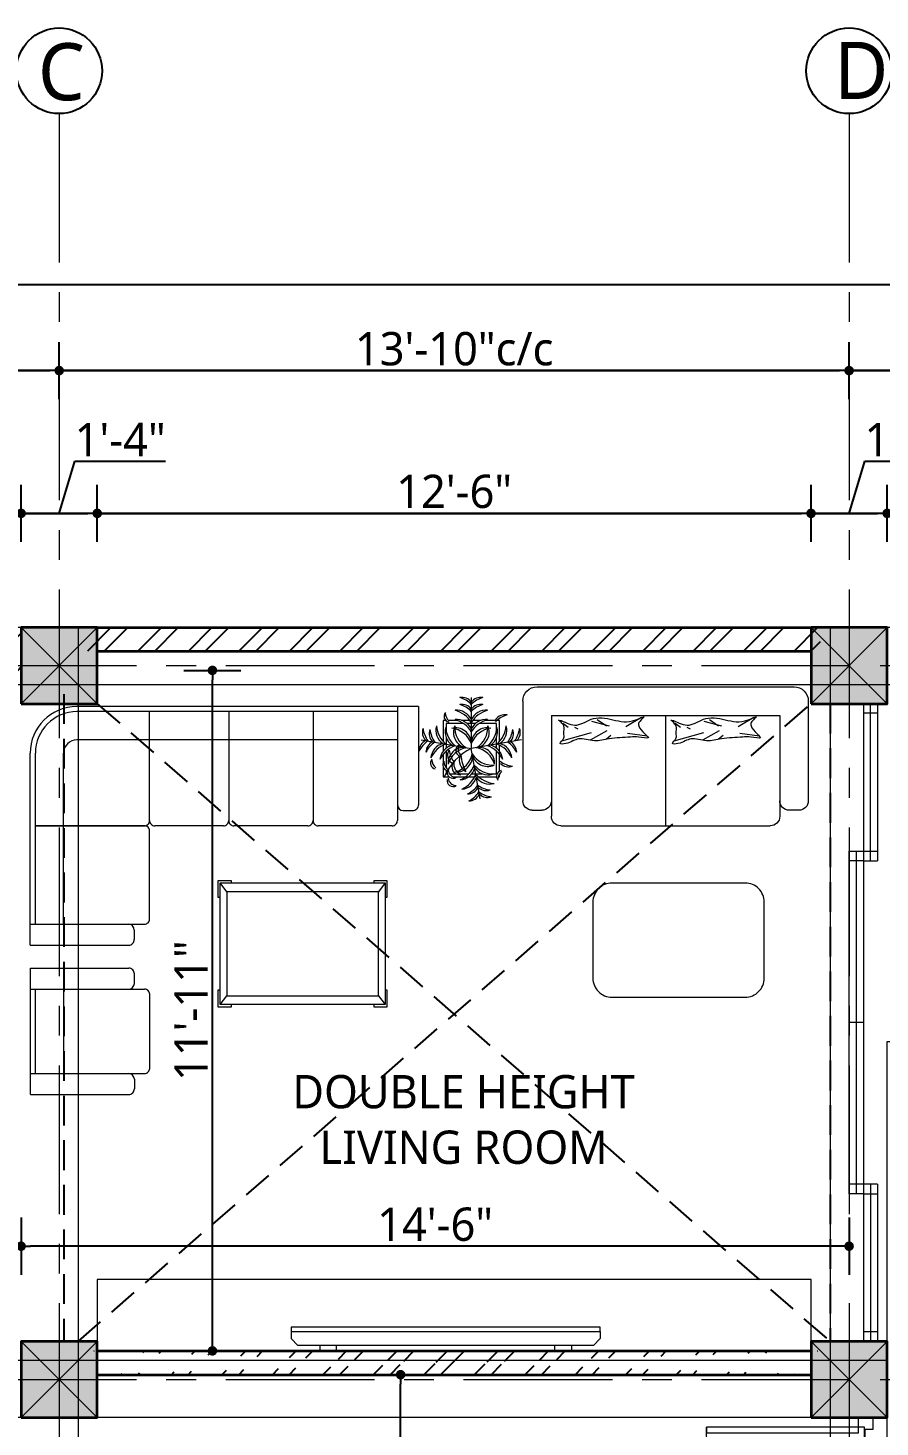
# Model space of a CAD drawing. Header units: inches. Extents: x 17146 to 31738, y -8920 to -2452.
# Drawn here: x 21420.3 to 21599.4, y -5189.5 to -4895.5 of the extents above; entities that cross this region are included whole.
import ezdxf

# ---------------------------------------------------------------- set-up
doc = ezdxf.new("R2010")
doc.units = ezdxf.units.IN
doc.header["$LTSCALE"] = 25
doc.header["$MEASUREMENT"] = 0
doc.header["$PDMODE"] = 3
doc.linetypes.add('CENTER', pattern=[2, 1.25, -0.25, 0.25, -0.25])
doc.linetypes.add('DASHED2', pattern=[0.375, 0.25, -0.125])
doc.layers.get('Defpoints').update_dxf_attribs({"color": 251})
for name, color, linetype in [('A-HATCH', 7, 'Continuous'), ('Text-external', 7, 'Continuous'), ('Text-internal', 7, 'Continuous')]:
    doc.layers.add(name, color=color, linetype=linetype)
for name, color, linetype, lineweight in [('A_Grid Name', 216, 'Continuous', 5), ('Center line', 252, 'CENTER', 20), ('Column', 130, 'Continuous', 35), ('Dim-external', 151, 'Continuous', 9), ('Dim-internal', 150, 'Continuous', 9), ('Door-window', 40, 'Continuous', 15), ('Furniture', 125, 'Continuous', 20), ('Hatch', 253, 'Continuous', 13), ('plants', 105, 'Continuous', 18), ('Stairs', 134, 'Continuous', 25), ('Wall-Section', 6, 'Continuous', 35)]:
    doc.layers.add(name, color=color, linetype=linetype, lineweight=lineweight)
doc.styles.add('caption 1in-8ft', font='trebuc.ttf', dxfattribs={"height": 12})
doc.styles.add('int text 1in-8ft', font='trebuc.ttf', dxfattribs={"height": 7})
doc.dimstyles.new('dim 1in-8ft', dxfattribs={"dimtxt": 7, "dimasz": 2, "dimexe": 6, "dimexo": 6, "dimgap": 1, "dimtad": 1, "dimdec": 0, "dimzin": 0, "dimdsep": 46, "dimlunit": 4, "dimtxsty": 'int text 1in-8ft', "dimblk": 'DOT', "dimcen": 4, "dimdle": 6, "dimclrt": 7, "dimadec": 0, "dimazin": 0, "dimtfac": 1, "dimtdec": 0, "dimtofl": 0, "dimtmove": 0, "dimatfit": 3, "dimfxl": 6, "dimfxlon": 1, "dimtolj": 1, "dimtzin": 0, "dimarcsym": 0})
doc.dimstyles.new('dim 1in-8ft c-c', dxfattribs={"dimtxt": 7, "dimasz": 2, "dimexe": 6, "dimexo": 6, "dimgap": 1, "dimtad": 1, "dimdec": 0, "dimzin": 0, "dimdsep": 46, "dimlunit": 4, "dimtxsty": 'int text 1in-8ft', "dimblk": 'DOT', "dimcen": 4, "dimdle": 6, "dimclrt": 7, "dimadec": 0, "dimazin": 0, "dimtfac": 1, "dimtdec": 0, "dimtofl": 0, "dimtmove": 0, "dimatfit": 3, "dimfxl": 6, "dimfxlon": 1, "dimtolj": 1, "dimtzin": 0, "dimarcsym": 0})
pattern_1 = [(45, (21802.997, -5239.595), (-5.3033, 5.3033), []), (45, (21806.5325, -5239.595), (-5.3033, 5.3033), [])]

# ---------------------------------------------------------------- blocks, each defined once
blk = doc.blocks.new('col')
at = {"layer": 'Hatch'}
h = blk.add_hatch(color=256, dxfattribs=at)
h.dxf.hatch_style = 1
h.paths.add_polyline_path([(-8, -8), (8, -8), (8, 8), (-8, 8)])
at = {"layer": 'Column'}
blk.add_lwpolyline([(-8, -8), (8, -8), (8, 8), (-8, 8)], close=True, dxfattribs=at)
at = {"layer": 'Dim-external'}
for p, q in [((-8, 8), (8, -8)), ((8, 8), (-8, -8))]:
    blk.add_line(p, q, dxfattribs=at)
blk = doc.blocks.new('gridd')
at = {"layer": 'Dim-external'}
for p in [(341, 0), (507, 0), (341, -150), (507, -150)]:
    blk.add_blockref('col', p, dxfattribs=at)
blk = doc.blocks.new('*U34')
at = {"lineweight": 20}
for points in [[(2, 1.5), (2, 33.5), (3.25, 33.47), (3.25, 1.5)], [(0, 1.5), (0, -1.5), (2.5, -1.5), (2.5, 0.25), (2, 0.25), (2, 1.5)], [(36, 1.5), (36, -1.5), (33.5, -1.5), (33.5, 0.25), (34, 0.25), (34, 1.5)]]:
    blk.add_lwpolyline(points, close=True, dxfattribs=at)
at = {"lineweight": 13}
blk.add_arc((2, 1.5), 32, 360, 90, dxfattribs=at)
at = {"layer": 'Defpoints'}
blk.add_line((2.5, 0.25), (33.5, 0.25), dxfattribs=at)
blk = doc.blocks.new('ММГ09')
for p, q in [((169.3, 0), (919.3, 0)), ((169.3, 0), (169.3, -700)), ((319.3, 0), (319.3, -812.5)), ((1069.3, 1), (919.3, 1)), ((919.3, 0), (919.3, -812.5)), ((1069.3, 0), (1069.3, -700)), ((1231.6, 1), (1231.6, -699)), ((1231.6, 1), (2598, 1)), ((1381.6, 1), (1381.6, -811.5)), ((319.3, -36.4), (919.3, -36.4)), ((1381.6, -35.5), (2598, -35.5)), ((2081.6, -35.5), (2081.6, -811.5)), ((2081.6, -35.5), (2081.6, -811.5)), ((2081.6, -811.5), (2081.6, -35.5)), ((319.3, -237.1), (919.3, -237.1)), ((1381.6, -236.1), (2598, -236.1)), ((2693.5, -2611.5), (2693.5, -331.7)), ((2894.2, -2611.5), (2894.2, -331.7)), ((2930.6, -2761.5), (2930.6, -331.7)), ((277.9, -740), (210.7, -740)), ((960.7, -740), (1027.9, -740)), ((1340.2, -739), (1273, -739)), ((355.8, -849), (882.8, -849)), ((1418.1, -848), (2045.1, -848)), ((2081.6, -1375), (2081.6, -884.5)), ((2118.1, -848), (2894.2, -848)), ((792.2, -1428.6), (792.2, -1337.3)), ((792.2, -1337.3), (913.4, -1337.3)), ((809.5, -1350.4), (872.6, -1397.9)), ((809.5, -1350.4), (1674.9, -1350.4)), ((809.5, -2524.3), (809.5, -1350.4)), ((913.4, -1337.3), (913.4, -1350.4)), ((1571.1, -1337.3), (1692.2, -1337.3)), ((1571.1, -1350.4), (1571.1, -1337.3)), ((1611.8, -1397.9), (1674.9, -1350.4)), ((1674.9, -1350.4), (1674.9, -2524.3)), ((1692.2, -1337.3), (1692.2, -1428.6)), ((809.5, -1428.6), (792.2, -1428.6)), ((872.6, -1397.9), (872.6, -2476.7)), ((1611.8, -1397.9), (872.6, -1397.9)), ((1611.8, -2476.7), (1611.8, -1397.9)), ((1692.2, -1428.6), (1674.9, -1428.6)), ((2081.6, -1975), (2081.6, -1448)), ((2894.2, -1411.5), (2118.1, -1411.5)), ((2081.6, -2575), (2081.6, -2048)), ((2894.2, -2011.5), (2118.1, -2011.5)), ((792.2, -2446), (809.5, -2446)), ((792.2, -2537.3), (792.2, -2446)), ((872.6, -2476.7), (809.5, -2524.3)), ((872.6, -2476.7), (1611.8, -2476.7)), ((1674.9, -2524.3), (1611.8, -2476.7)), ((1674.9, -2446), (1692.2, -2446)), ((1692.2, -2446), (1692.2, -2537.3)), ((913.4, -2537.3), (792.2, -2537.3)), ((1674.9, -2524.3), (809.5, -2524.3)), ((913.4, -2524.3), (913.4, -2537.3)), ((1571.1, -2537.3), (1571.1, -2524.3)), ((1692.2, -2537.3), (1571.1, -2537.3)), ((2930.6, -2611.5), (2118.1, -2611.5)), ((2190.6, -2652.9), (2190.6, -2720.1)), ((2930.6, -2761.5), (2230.6, -2761.5))]:
    blk.add_line(p, q)
for centre, radius, start, end in [((2598, -331.7), 332.7, 0, 90), ((2598, -331.7), 296.2, 0, 90), ((2598, -331.7), 95.6, 0, 90), ((209.3, -700), 40, 180, 271.99424), ((277.9, -698.6), 41.4, 270, 0), ((960.7, -698.6), 41.4, 180, 270), ((1029.3, -700), 40, 268.00576, 0), ((1271.6, -699), 40, 180, 271.99424), ((1340.2, -697.6), 41.4, 270, 0), ((355.8, -812.5), 36.5, 180, 270.00811), ((882.8, -812.5), 36.5, 269.99189, 0), ((1418.1, -811.5), 36.5, 180, 270.00811), ((2045.1, -811.5), 36.5, 269.99189, 0), ((2045.1, -811.5), 36.5, 269.99189, 0), ((2118.1, -811.5), 36.5, 180, 270.00811), ((2118.1, -811.5), 36.5, 179.99189, 270), ((2118.1, -811.5), 36.5, 180, 270.00811), ((2118.1, -884.5), 36.5, 90, 180.00811), ((2118.1, -1375), 36.5, 179.99189, 270), ((2118.1, -1448), 36.5, 90, 180.00811), ((2118.1, -1975), 36.5, 179.99189, 270), ((2118.1, -2048), 36.5, 90, 180.00811), ((2118.1, -2575), 36.5, 179.99189, 270), ((2232, -2652.9), 41.4, 90, 180), ((2230.6, -2721.5), 40, 178.00576, 270)]:
    blk.add_arc(centre, radius, start, end)
blk = doc.blocks.new('2 SEATER SOFA')
at = {"layer": 'Furniture'}
for p, q in [((24690.73, -31441.07), (24636.73, -31441.07)), ((24633.73, -31444.07), (24633.73, -31464.99)), ((24693.73, -31444.07), (24693.73, -31464.99)), ((24687.73, -31447.07), (24639.73, -31447.07)), ((24639.73, -31447.07), (24639.73, -31468.27)), ((24645.18, -31447.53), (24648.49, -31449.48)), ((24655.68, -31448.31), (24651.98, -31449.29)), ((24654.51, -31447.92), (24652.57, -31449.29)), ((24661.7, -31448.7), (24660.57, -31449.55)), ((24662.09, -31448.51), (24662.64, -31448.09)), ((24662.64, -31448.09), (24662.09, -31448.12)), ((24663.73, -31447.07), (24663.73, -31470.27)), ((24668.78, -31447.53), (24672.09, -31449.48)), ((24679.28, -31448.31), (24675.58, -31449.29)), ((24678.11, -31447.92), (24676.17, -31449.29)), ((24685.3, -31448.7), (24684.17, -31449.55)), ((24685.69, -31448.51), (24686.24, -31448.09)), ((24686.24, -31448.09), (24685.69, -31448.12)), ((24687.73, -31447.07), (24687.73, -31468.27)), ((24643.54, -31451.7), (24643.54, -31451.72)), ((24644.01, -31451.43), (24648.1, -31450.84)), ((24645.57, -31449.67), (24645.59, -31449.67)), ((24652.57, -31452.01), (24651.6, -31451.23)), ((24655.87, -31452.2), (24652.37, -31450.26)), ((24661.9, -31452.4), (24655.68, -31450.65)), ((24659.26, -31449.55), (24658.59, -31449.87)), ((24667.14, -31451.7), (24667.14, -31451.72)), ((24667.61, -31451.43), (24671.7, -31450.84)), ((24669.17, -31449.67), (24669.19, -31449.67)), ((24676.17, -31452.01), (24675.2, -31451.23)), ((24679.47, -31452.2), (24675.97, -31450.26)), ((24685.5, -31452.4), (24679.28, -31450.65)), ((24682.86, -31449.55), (24682.19, -31449.87)), ((24635.73, -31466.99), (24637.73, -31466.99)), ((24691.73, -31466.99), (24689.73, -31466.99)), ((24685.73, -31470.27), (24641.73, -31470.27))]:
    blk.add_line(p, q, dxfattribs=at)
for centre, radius, start, end in [((24636.73, -31444.07), 3, 90, 180), ((24690.73, -31444.07), 3, 0, 90), ((24635.73, -31464.99), 2, 180, 270), ((24637.73, -31464.99), 2, 270, 0), ((24689.73, -31464.99), 2, 180, 270), ((24691.73, -31464.99), 2, 270, 0), ((24641.73, -31468.27), 2, 180, 270), ((24685.73, -31468.27), 2, 270, 0)]:
    blk.add_arc(centre, radius, start, end, dxfattribs=at)
for points in [[(24662.09, -31448.12), (24660.98, -31448.66), (24658.64, -31449.8), (24655.12, -31446.93), (24650.26, -31448.32), (24647.46, -31448.66), (24644.01, -31447.01), (24645.74, -31448.21), (24646.03, -31449.96), (24642.37, -31452.35), (24645.88, -31451.49), (24648.29, -31451.7), (24651.6, -31451.79), (24655.09, -31452.76), (24658.49, -31451.46), (24660.14, -31452.96), (24662.94, -31453.21), (24661.23, -31451.94), (24661.66, -31450.67), (24661.23, -31449.39), (24661.85, -31448.75), (24662.09, -31448.51)], [(24685.69, -31448.12), (24684.58, -31448.66), (24682.24, -31449.8), (24678.72, -31446.93), (24673.86, -31448.32), (24671.06, -31448.66), (24667.61, -31447.01), (24669.34, -31448.21), (24669.63, -31449.96), (24665.97, -31452.35), (24669.48, -31451.49), (24671.89, -31451.7), (24675.2, -31451.79), (24678.69, -31452.76), (24682.09, -31451.46), (24683.74, -31452.96), (24686.54, -31453.21), (24684.83, -31451.94), (24685.26, -31450.67), (24684.83, -31449.39), (24685.45, -31448.75), (24685.69, -31448.51)]]:
    blk.add_open_spline(points, degree=3, knots=[0, 0, 0, 0, 3.445186, 7.200342, 11.882289, 16.951805, 17.998875, 19.374305, 20.366669, 23.557429, 25.5112, 27.260851, 31.749097, 34.883849, 38.211593, 41.102012, 42.268448, 43.671431, 44.644567, 46.20157, 47.1743, 47.1743, 47.1743, 47.1743], dxfattribs=at)
blk = doc.blocks.new('*U21')
for p, q in [((57.5, 718.8), (25.5, 686.8)), ((89.4, 718.8), (57.5, 718.8)), ((25.5, 686.8), (25.5, -686.8)), ((0, 508.1), (0, 584.7)), ((25.5, 584.7), (0, 584.7)), ((0, 508.1), (25.5, 508.1)), ((0, -508.1), (25.5, -508.1)), ((0, -584.7), (0, -508.1)), ((25.5, -584.7), (0, -584.7)), ((57.5, -718.8), (25.5, -686.8)), ((89.4, -718.8), (57.5, -718.8))]:
    blk.add_line(p, q)
blk.add_lwpolyline([(110.7, -718.8), (89.4, -718.8), (89.4, 718.8), (110.7, 718.8)], close=True)
blk = doc.blocks.new('sd')
at = {"layer": 'Door-window'}
for p, q in [((0, 135), (0, 102)), ((3, 135), (0, 135)), ((3, 133), (0, 133)), ((1.5, 102), (1.5, 135)), ((3, 135), (3, 102)), ((-1.5, 104), (-1.5, 32)), ((0, 104), (3, 104)), ((0, 102), (-3, 102)), ((0, 102), (3, 102)), ((0, 68), (-3, 68)), ((0, 34), (-3, 34)), ((0, 34), (0, 1)), ((3, 34), (0, 34)), ((1.5, 34), (1.5, 1)), ((3, 34), (3, 1)), ((0, 32), (3, 32)), ((3, 3), (0, 3)), ((3, 1), (0, 1))]:
    blk.add_line(p, q, dxfattribs=at)
blk.add_lwpolyline([(-3, 104), (0, 104), (0, 32), (-3, 32)], close=True, dxfattribs=at)
blk = doc.blocks.new('F2')
at = {"color": 0}
for p in [(0, 1.163), (-1.145, 0.202), (1.145, 0.202), (0.202, -1.145)]:
    blk.add_line(p, (0, 0), dxfattribs=at)
for points in [[(-0.586, 0.643), (-0.643, 0.643), (-0.643, 0.162)], [(-0.319, 0.643), (-0.521, 0.643)], [(-0.034, 0.643), (-0.222, 0.643)], [(0.222, 0.643), (0.034, 0.643)], [(0.643, 0.162), (0.643, 0.643), (0.319, 0.643)], [(-0.18, 0.571), (-0.571, 0.571), (-0.571, 0.395)], [(0.094, 0.571), (-0.094, 0.571)], [(0.571, 0.395), (0.571, 0.571), (0.18, 0.571)], [(-0.643, 0.076), (-0.643, -0.061)], [(-0.571, 0.243), (-0.571, 0.012)], [(0.571, 0.012), (0.571, 0.243)], [(0.643, -0.514), (0.643, 0.076)], [(-0.643, -0.134), (-0.643, -0.327)], [(-0.571, -0.056), (-0.571, -0.439)], [(0.395, -0.571), (0.571, -0.571), (0.571, -0.056)], [(-0.643, -0.42), (-0.643, -0.643), (-0.505, -0.643)], [(-0.571, -0.496), (-0.571, -0.571), (-0.548, -0.571)], [(-0.497, -0.571), (-0.355, -0.571)], [(-0.275, -0.571), (-0.056, -0.571)], [(0.012, -0.571), (0.243, -0.571)], [(0.613, -0.643), (0.643, -0.643), (0.643, -0.581)], [(-0.405, -0.643), (0.076, -0.643)], [(0.162, -0.643), (0.574, -0.643)]]:
    blk.add_lwpolyline(points)
for centre, radius, start, end in [((-0.216, 0.897), 0.268, 36.29, 99.6243), ((-0.434, 0.583), 0.604, 44.0763, 73.3794), ((-0.216, 0.738), 0.268, 36.29, 99.6243), ((-0.434, 0.424), 0.604, 44.0763, 73.3794), ((0.216, 0.897), 0.268, 80.3757, 143.71), ((0.434, 0.583), 0.604, 106.6206, 135.9237), ((0.216, 0.738), 0.268, 80.3757, 143.71), ((0.434, 0.424), 0.604, 106.6206, 135.9237), ((-0.488, 0.734), 0.134, 139.742, 258.7475), ((-0.307, 0.84), 0.291, 184.618, 228.2106), ((-0.336, 0.501), 0.372, 25.2489, 95.3937), ((-0.532, 0.269), 0.623, 31.3712, 75.0366), ((-0.336, 0.289), 0.372, 25.2489, 95.3937), ((-0.532, 0.057), 0.623, 31.3712, 75.0366), ((0.336, 0.501), 0.372, 84.6063, 154.7511), ((0.532, 0.269), 0.623, 104.9634, 148.6288), ((0.336, 0.289), 0.372, 84.6063, 154.7511), ((0.532, 0.057), 0.623, 104.9634, 148.6288), ((0.77, 0.503), 0.268, 80.3757, 143.71), ((0.988, 0.189), 0.604, 106.6206, 135.9237), ((-0.846, 0.369), 0.268, 160.3757, 223.71), ((-0.499, 0.529), 0.604, 186.6206, 215.9237), ((-0.69, 0.341), 0.268, 160.3757, 223.71), ((-0.342, 0.501), 0.604, 186.6206, 215.9237), ((-0.435, 0.418), 0.372, 164.6063, 234.7511), ((-0.172, 0.571), 0.623, 184.9634, 228.6288), ((-0.226, 0.381), 0.372, 164.6063, 234.7511), ((0.036, 0.534), 0.623, 184.9634, 228.6288), ((-0.359, 0.109), 0.362, 3.4259, 103.6346), ((-0.509, -0.083), 0.548, 21.6665, 83.1878), ((-0.045, 0.372), 0.362, 156.3654, 256.5741), ((0.171, 0.487), 0.548, 176.8122, 238.3335), ((0.359, 0.109), 0.362, 76.3654, 176.5741), ((0.509, -0.083), 0.548, 96.8122, 158.3335), ((-0.171, 0.487), 0.548, 301.6665, 3.1878), ((0.045, 0.372), 0.362, 283.4259, 23.6346), ((-0.036, 0.534), 0.623, 311.3712, 355.0366), ((0.226, 0.381), 0.372, 305.2489, 15.3937), ((0.172, 0.571), 0.623, 311.3712, 355.0366), ((0.435, 0.418), 0.372, 305.2489, 15.3937), ((0.342, 0.501), 0.604, 324.0763, 353.3794), ((0.69, 0.341), 0.268, 316.29, 19.6243), ((0.499, 0.529), 0.604, 324.0763, 353.3794), ((0.846, 0.369), 0.268, 316.29, 19.6243), ((-0.921, -0.057), 0.268, 116.29, 179.6243), ((-0.649, -0.326), 0.604, 124.0763, 153.3794), ((-0.765, -0.085), 0.268, 116.29, 179.6243), ((-0.493, -0.354), 0.604, 124.0763, 153.3794), ((-0.551, -0.244), 0.372, 105.2489, 175.3937), ((-0.357, -0.477), 0.623, 111.3712, 155.0366), ((-0.343, -0.281), 0.372, 105.2489, 175.3937), ((-0.149, -0.514), 0.623, 111.3712, 155.0366), ((0.54, -1.134), 1.256, 115.4772, 156.6585), ((-0.169, -0.335), 0.362, 83.4259, 183.6346), ((-0.006, -0.516), 0.548, 101.6665, 163.1878), ((-0.224, -0.044), 0.131, 114.2257, 255.1279), ((-0.12, -0.014), 0.181, 150.4398, 228.6694), ((0.006, -0.516), 0.548, 16.8122, 78.3335), ((0.169, -0.335), 0.362, 356.3654, 96.5741), ((0.149, -0.514), 0.623, 24.9634, 68.6288), ((0.343, -0.281), 0.372, 4.6063, 74.7511), ((0.357, -0.477), 0.623, 24.9634, 68.6288), ((0.551, -0.244), 0.372, 4.6063, 74.7511), ((0.493, -0.354), 0.604, 26.6206, 55.9237), ((0.765, -0.085), 0.268, 0.3757, 63.71), ((-0.794, -0.33), 0.134, 139.742, 258.7475), ((-0.613, -0.224), 0.291, 184.618, 228.2106), ((-0.517, -0.373), 0.134, 139.742, 258.7475), ((-0.336, -0.268), 0.291, 184.618, 228.2106), ((-0.34, -0.153), 0.202, 144.9865, 244.4034), ((0.071, 0.04), 0.581, 187.5759, 215.8942), ((-0.265, -0.417), 0.178, 138.8744, 278.9763), ((-0.11, -0.332), 0.291, 173.7536, 244.097), ((-0.516, -0.006), 0.548, 286.8122, 348.3335), ((-0.335, -0.169), 0.362, 266.3654, 6.5741), ((0.026, -0.262), 0.301, 161.4477, 239.3672), ((0.738, -0.057), 0.982, 185.4007, 208.139), ((0.372, -0.045), 0.362, 193.4259, 293.6346), ((0.487, 0.171), 0.548, 211.6665, 273.1878), ((1.01, 0.201), 0.604, 234.0763, 263.3794), ((-0.419, -0.542), 0.133, 167.0577, 302.8533), ((-0.342, -0.468), 0.186, 185.1845, 268.654), ((-0.514, -0.149), 0.623, 294.9634, 338.6288), ((-0.281, -0.343), 0.372, 274.6063, 344.7511), ((-0.477, -0.357), 0.623, 294.9634, 338.6288), ((0.534, 0.036), 0.623, 221.3712, 265.0366), ((0.381, -0.226), 0.372, 215.2489, 285.3937), ((0.571, -0.172), 0.623, 221.3712, 265.0366), ((0.707, -0.632), 0.134, 101.2525, 220.258), ((0.888, -0.737), 0.291, 131.7894, 175.382), ((0.85, -0.146), 0.268, 226.29, 289.6243), ((-0.419, -0.732), 0.133, 167.0577, 302.8533), ((-0.342, -0.657), 0.186, 185.1845, 268.654), ((-0.244, -0.551), 0.372, 274.6063, 344.7511), ((-0.354, -0.493), 0.604, 296.6206, 325.9237), ((-0.085, -0.765), 0.268, 270.3757, 333.71), ((0.418, -0.435), 0.372, 215.2489, 285.3937), ((0.501, -0.342), 0.604, 234.0763, 263.3794), ((0.341, -0.69), 0.268, 226.29, 289.6243), ((-0.326, -0.649), 0.604, 296.6206, 325.9237), ((-0.057, -0.921), 0.268, 270.3757, 333.71), ((0.529, -0.499), 0.604, 234.0763, 263.3794), ((0.369, -0.846), 0.268, 226.29, 289.6243)]:
    blk.add_arc(centre, radius, start, end, dxfattribs=at)
blk = doc.blocks.new('grid')
at = {"layer": 'Center line'}
for p, q in [((340, 115), (340, -416.08)), ((506, 115), (506, -429.63)), ((-175, -1), (774, -1)), ((-175, -151), (774, -151))]:
    blk.add_line(p, q, dxfattribs=at)
at = {"layer": 'Text-external'}
for centre in [(340, 124), (506, 124)]:
    blk.add_circle(centre, 9, dxfattribs=at)
at = {"layer": 'Text-external', "char_height": 12, "width": 130.1671, "attachment_point": 1, "style": 'caption 1in-8ft'}
for s, insert in [('C', (335.52, 129.81)), ('D', (502.85, 130.08))]:
    blk.add_mtext(s, dxfattribs=dict(at, insert=insert))
blk = doc.blocks.new('_Dot')
at = {"color": 0, "linetype": 'ByBlock', "lineweight": -2}
blk.add_line((-0.5, 0), (-1, 0), dxfattribs=at)
at = {"color": 0, "linetype": 'ByBlock', "const_width": 0.5}
blk.add_lwpolyline([(-0.25, 0, 1), (0.25, 0, 1)], format="xyb", close=True, dxfattribs=at)
blk = doc.blocks.new('*D114')
at = {"layer": 'Defpoints', "color": 0, "transparency": 16777216}
for p in [(21434.87, -4997.48), (21418.87, -5021.48), (21434.87, -5021.48)]:
    blk.add_point(p, dxfattribs=at)
at = {"layer": 'Dim-external', "color": 0, "lineweight": -2, "transparency": 16777216}
for p, q in [((21426.87, -4997.48), (21430.17, -4986.48)), ((21430.17, -4986.48), (21449.2, -4986.48)), ((21418.87, -5003.48), (21418.87, -4991.48)), ((21434.87, -5003.48), (21434.87, -4991.48)), ((21420.87, -4997.48), (21432.87, -4997.48))]:
    blk.add_line(p, q, dxfattribs=at)
at = {"layer": 'Dim-external', "color": 0, "lineweight": -2, "transparency": 16777216, "xscale": 2, "yscale": 2, "zscale": 2, "rotation": 180}
blk.add_blockref('_Dot', (21418.87, -4997.48), dxfattribs=at)
at = {"layer": 'Dim-external', "color": 0, "lineweight": -2, "transparency": 16777216, "xscale": 2, "yscale": 2, "zscale": 2}
blk.add_blockref('_Dot', (21434.87, -4997.48), dxfattribs=at)
at = {"layer": 'Dim-external', "color": 7, "transparency": 16777216, "insert": (21439.69, -4981.98), "char_height": 7, "attachment_point": 5, "style": 'int text 1in-8ft'}
blk.add_mtext('\\A1;1\'-4"', dxfattribs=at)
blk = doc.blocks.new('*D115')
at = {"layer": 'Defpoints', "color": 0, "transparency": 16777216}
for p in [(21584.87, -4997.48), (21434.87, -5021.48), (21584.87, -5021.48)]:
    blk.add_point(p, dxfattribs=at)
at = {"layer": 'Dim-external', "color": 0, "lineweight": -2, "transparency": 16777216}
for p, q in [((21434.87, -5003.48), (21434.87, -4991.48)), ((21584.87, -5003.48), (21584.87, -4991.48)), ((21436.87, -4997.48), (21582.87, -4997.48))]:
    blk.add_line(p, q, dxfattribs=at)
at = {"layer": 'Dim-external', "color": 0, "lineweight": -2, "transparency": 16777216, "xscale": 2, "yscale": 2, "zscale": 2, "rotation": 180}
blk.add_blockref('_Dot', (21434.87, -4997.48), dxfattribs=at)
at = {"layer": 'Dim-external', "color": 0, "lineweight": -2, "transparency": 16777216, "xscale": 2, "yscale": 2, "zscale": 2}
blk.add_blockref('_Dot', (21584.87, -4997.48), dxfattribs=at)
at = {"layer": 'Dim-external', "color": 7, "transparency": 16777216, "insert": (21509.87, -4992.91), "char_height": 7, "attachment_point": 5, "style": 'int text 1in-8ft'}
blk.add_mtext('\\A1;12\'-6"', dxfattribs=at)
blk = doc.blocks.new('*D116')
at = {"layer": 'Defpoints', "color": 0, "transparency": 16777216}
for p in [(21600.87, -4997.48), (21584.87, -5021.48), (21600.87, -5021.48)]:
    blk.add_point(p, dxfattribs=at)
at = {"layer": 'Dim-external', "color": 0, "lineweight": -2, "transparency": 16777216}
for p, q in [((21592.87, -4997.48), (21596.17, -4986.48)), ((21596.17, -4986.48), (21615.2, -4986.48)), ((21584.87, -5003.48), (21584.87, -4991.48)), ((21600.87, -5003.48), (21600.87, -4991.48)), ((21586.87, -4997.48), (21598.87, -4997.48))]:
    blk.add_line(p, q, dxfattribs=at)
at = {"layer": 'Dim-external', "color": 0, "lineweight": -2, "transparency": 16777216, "xscale": 2, "yscale": 2, "zscale": 2, "rotation": 180}
blk.add_blockref('_Dot', (21584.87, -4997.48), dxfattribs=at)
at = {"layer": 'Dim-external', "color": 0, "lineweight": -2, "transparency": 16777216, "xscale": 2, "yscale": 2, "zscale": 2}
blk.add_blockref('_Dot', (21600.87, -4997.48), dxfattribs=at)
at = {"layer": 'Dim-external', "color": 7, "transparency": 16777216, "insert": (21605.69, -4981.98), "char_height": 7, "attachment_point": 5, "style": 'int text 1in-8ft'}
blk.add_mtext('\\A1;1\'-4"', dxfattribs=at)
blk = doc.blocks.new('*D121')
at = {"layer": 'Defpoints', "color": 0, "transparency": 16777216}
for p in [(21049.87, -4949.48), (21049.87, -5021.48), (21752.87, -5021.48)]:
    blk.add_point(p, dxfattribs=at)
at = {"layer": 'Dim-external', "color": 0, "lineweight": -2, "transparency": 16777216}
for p, q in [((21049.87, -4955.48), (21049.87, -4943.48)), ((21752.87, -4955.48), (21752.87, -4943.48)), ((21750.87, -4949.48), (21051.87, -4949.48))]:
    blk.add_line(p, q, dxfattribs=at)
at = {"layer": 'Dim-external', "color": 0, "lineweight": -2, "transparency": 16777216, "xscale": 2, "yscale": 2, "zscale": 2, "rotation": 180}
blk.add_blockref('_Dot', (21049.87, -4949.48), dxfattribs=at)
at = {"layer": 'Dim-external', "color": 0, "lineweight": -2, "transparency": 16777216, "xscale": 2, "yscale": 2, "zscale": 2}
blk.add_blockref('_Dot', (21752.87, -4949.48), dxfattribs=at)
at = {"layer": 'Dim-external', "color": 7, "transparency": 16777216, "insert": (21401.37, -4944.92), "char_height": 7, "attachment_point": 5, "style": 'int text 1in-8ft'}
blk.add_mtext('\\A1;58\'-7"', dxfattribs=at)
blk = doc.blocks.new('*D155')
at = {"layer": 'Defpoints', "color": 0, "transparency": 16777216}
for p in [(21592.87, -5029.48), (21592.87, -5179.48), (21806.87, -5179.48)]:
    blk.add_point(p, dxfattribs=at)
at = {"layer": 'Dim-external', "color": 0, "lineweight": -2, "transparency": 16777216}
for p, q in [((21800.87, -5029.48), (21812.87, -5029.48)), ((21806.87, -5031.48), (21806.87, -5177.48)), ((21800.87, -5179.48), (21812.87, -5179.48))]:
    blk.add_line(p, q, dxfattribs=at)
at = {"layer": 'Dim-external', "color": 0, "lineweight": -2, "transparency": 16777216, "xscale": 2, "yscale": 2, "zscale": 2}
for p, rotation in [((21806.87, -5029.48), 90), ((21806.87, -5179.48), 270)]:
    blk.add_blockref('_Dot', p, dxfattribs=dict(at, rotation=rotation))
at = {"layer": 'Dim-external', "color": 7, "transparency": 16777216, "insert": (21802.3, -5104.48), "char_height": 7, "attachment_point": 5, "rotation": 90, "style": 'int text 1in-8ft'}
blk.add_mtext('\\A1;12\'-6"c/c', dxfattribs=at)
blk = doc.blocks.new('*D156')
at = {"layer": 'Defpoints', "color": 0, "transparency": 16777216}
for p in [(21600.87, -5179.48), (21592.79, -5341.11), (21806.87, -5341.11)]:
    blk.add_point(p, dxfattribs=at)
at = {"layer": 'Dim-external', "color": 0, "lineweight": -2, "transparency": 16777216}
for p, q in [((21800.87, -5179.48), (21812.87, -5179.48)), ((21806.87, -5181.48), (21806.87, -5339.11)), ((21800.87, -5341.11), (21812.87, -5341.11))]:
    blk.add_line(p, q, dxfattribs=at)
at = {"layer": 'Dim-external', "color": 0, "lineweight": -2, "transparency": 16777216, "xscale": 2, "yscale": 2, "zscale": 2}
for p, rotation in [((21806.87, -5179.48), 90), ((21806.87, -5341.11), 270)]:
    blk.add_blockref('_Dot', p, dxfattribs=dict(at, rotation=rotation))
at = {"layer": 'Dim-external', "color": 7, "transparency": 16777216, "insert": (21802.3, -5260.3), "char_height": 7, "attachment_point": 5, "rotation": 90, "style": 'int text 1in-8ft'}
blk.add_mtext('\\A1;13\'-6"c/c', dxfattribs=at)
blk = doc.blocks.new('*D385')
at = {"layer": 'Defpoints', "color": 0, "transparency": 16777216}
for p in [(21432.87, -5030.48), (21459.07, -5030.48), (21434.87, -5173.48)]:
    blk.add_point(p, dxfattribs=at)
at = {"layer": 'Dim-internal', "color": 0, "lineweight": -2, "transparency": 16777216}
for p, q in [((21453.07, -5030.48), (21465.07, -5030.48)), ((21459.07, -5171.48), (21459.07, -5032.48)), ((21453.07, -5173.48), (21465.07, -5173.48))]:
    blk.add_line(p, q, dxfattribs=at)
at = {"layer": 'Dim-internal', "color": 0, "lineweight": -2, "transparency": 16777216, "xscale": 2, "yscale": 2, "zscale": 2}
for p, rotation in [((21459.07, -5030.48), 90), ((21459.07, -5173.48), 270)]:
    blk.add_blockref('_Dot', p, dxfattribs=dict(at, rotation=rotation))
at = {"layer": 'Dim-internal', "color": 7, "transparency": 16777216, "insert": (21454.57, -5101.98), "char_height": 7, "attachment_point": 5, "rotation": 90, "style": 'int text 1in-8ft'}
blk.add_mtext('\\A1;11\'-11"', dxfattribs=at)
blk = doc.blocks.new('*D386')
at = {"layer": 'Defpoints', "color": 0, "transparency": 16777216}
for p in [(21418.87, -5068.48), (21592.87, -5068.48), (21418.87, -5151.48)]:
    blk.add_point(p, dxfattribs=at)
at = {"layer": 'Dim-internal', "color": 0, "lineweight": -2, "transparency": 16777216}
for p, q in [((21418.87, -5145.48), (21418.87, -5157.48)), ((21592.87, -5145.48), (21592.87, -5157.48)), ((21590.87, -5151.48), (21420.87, -5151.48))]:
    blk.add_line(p, q, dxfattribs=at)
at = {"layer": 'Dim-internal', "color": 0, "lineweight": -2, "transparency": 16777216, "xscale": 2, "yscale": 2, "zscale": 2, "rotation": 180}
blk.add_blockref('_Dot', (21418.87, -5151.48), dxfattribs=at)
at = {"layer": 'Dim-internal', "color": 0, "lineweight": -2, "transparency": 16777216, "xscale": 2, "yscale": 2, "zscale": 2}
blk.add_blockref('_Dot', (21592.87, -5151.48), dxfattribs=at)
at = {"layer": 'Dim-internal', "color": 7, "transparency": 16777216, "insert": (21505.87, -5146.91), "char_height": 7, "attachment_point": 5, "style": 'int text 1in-8ft'}
blk.add_mtext('\\A1;14\'-6"', dxfattribs=at)
blk = doc.blocks.new('*D390')
at = {"layer": 'Defpoints', "color": 0, "transparency": 16777216}
for p in [(21317.87, -5180.48), (21591.87, -5181.48), (21591.87, -5232.43)]:
    blk.add_point(p, dxfattribs=at)
at = {"layer": 'Dim-internal', "color": 0, "lineweight": -2, "transparency": 16777216}
for p, q in [((21317.87, -5226.43), (21317.87, -5238.43)), ((21591.87, -5226.43), (21591.87, -5238.43)), ((21319.87, -5232.43), (21589.87, -5232.43))]:
    blk.add_line(p, q, dxfattribs=at)
at = {"layer": 'Dim-internal', "color": 0, "lineweight": -2, "transparency": 16777216, "xscale": 2, "yscale": 2, "zscale": 2, "rotation": 180}
blk.add_blockref('_Dot', (21317.87, -5232.43), dxfattribs=at)
at = {"layer": 'Dim-internal', "color": 0, "lineweight": -2, "transparency": 16777216, "xscale": 2, "yscale": 2, "zscale": 2}
blk.add_blockref('_Dot', (21591.87, -5232.43), dxfattribs=at)
at = {"layer": 'Dim-internal', "color": 7, "transparency": 16777216, "insert": (21454.87, -5227.87), "char_height": 7, "attachment_point": 5, "style": 'int text 1in-8ft'}
blk.add_mtext('\\A1;22\'-10"', dxfattribs=at)
blk = doc.blocks.new('*D391')
at = {"layer": 'Defpoints', "color": 0, "transparency": 16777216}
for p in [(21432.97, -5178.48), (21498.62, -5178.48), (21434.87, -5331.92)]:
    blk.add_point(p, dxfattribs=at)
at = {"layer": 'Dim-internal', "color": 0, "lineweight": -2, "transparency": 16777216}
for p, q in [((21492.62, -5178.48), (21504.62, -5178.48)), ((21498.62, -5329.92), (21498.62, -5180.48)), ((21492.62, -5331.92), (21504.62, -5331.92))]:
    blk.add_line(p, q, dxfattribs=at)
at = {"layer": 'Dim-internal', "color": 0, "lineweight": -2, "transparency": 16777216, "xscale": 2, "yscale": 2, "zscale": 2}
for p, rotation in [((21498.62, -5178.48), 90), ((21498.62, -5331.92), 270)]:
    blk.add_blockref('_Dot', p, dxfattribs=dict(at, rotation=rotation))
at = {"layer": 'Dim-internal', "color": 7, "transparency": 16777216, "insert": (21494.05, -5255.2), "char_height": 7, "attachment_point": 5, "rotation": 90, "style": 'int text 1in-8ft'}
blk.add_mtext('\\A1;12\'-9"', dxfattribs=at)
blk = doc.blocks.new('*D506')
at = {"layer": 'Defpoints', "color": 0, "transparency": 16777216}
for p in [(21426.87, -4967.48), (21253.87, -5029.48), (21426.87, -5029.48)]:
    blk.add_point(p, dxfattribs=at)
at = {"layer": 'Dim-external', "color": 0, "lineweight": -2, "transparency": 16777216}
for p, q in [((21253.87, -4973.48), (21253.87, -4961.48)), ((21426.87, -4973.48), (21426.87, -4961.48)), ((21255.87, -4967.48), (21424.87, -4967.48))]:
    blk.add_line(p, q, dxfattribs=at)
at = {"layer": 'Dim-external', "color": 0, "lineweight": -2, "transparency": 16777216, "xscale": 2, "yscale": 2, "zscale": 2, "rotation": 180}
blk.add_blockref('_Dot', (21253.87, -4967.48), dxfattribs=at)
at = {"layer": 'Dim-external', "color": 0, "lineweight": -2, "transparency": 16777216, "xscale": 2, "yscale": 2, "zscale": 2}
blk.add_blockref('_Dot', (21426.87, -4967.48), dxfattribs=at)
at = {"layer": 'Dim-external', "color": 7, "transparency": 16777216, "insert": (21340.37, -4962.93), "char_height": 7, "attachment_point": 5, "style": 'int text 1in-8ft'}
blk.add_mtext('\\A1;14\'-5"c/c', dxfattribs=at)
blk = doc.blocks.new('*D507')
at = {"layer": 'Defpoints', "color": 0, "transparency": 16777216}
for p in [(21592.87, -4967.48), (21426.87, -5029.48), (21592.87, -5029.48)]:
    blk.add_point(p, dxfattribs=at)
at = {"layer": 'Dim-external', "color": 0, "lineweight": -2, "transparency": 16777216}
for p, q in [((21426.87, -4973.48), (21426.87, -4961.48)), ((21592.87, -4973.48), (21592.87, -4961.48)), ((21428.87, -4967.48), (21590.87, -4967.48))]:
    blk.add_line(p, q, dxfattribs=at)
at = {"layer": 'Dim-external', "color": 0, "lineweight": -2, "transparency": 16777216, "xscale": 2, "yscale": 2, "zscale": 2, "rotation": 180}
blk.add_blockref('_Dot', (21426.87, -4967.48), dxfattribs=at)
at = {"layer": 'Dim-external', "color": 0, "lineweight": -2, "transparency": 16777216, "xscale": 2, "yscale": 2, "zscale": 2}
blk.add_blockref('_Dot', (21592.87, -4967.48), dxfattribs=at)
at = {"layer": 'Dim-external', "color": 7, "transparency": 16777216, "insert": (21509.87, -4962.92), "char_height": 7, "attachment_point": 5, "style": 'int text 1in-8ft'}
blk.add_mtext('\\A1;13\'-10"c/c', dxfattribs=at)
blk = doc.blocks.new('*D508')
at = {"layer": 'Defpoints', "color": 0, "transparency": 16777216}
for p in [(21742.87, -4967.48), (21742.87, -5025.98), (21592.87, -5029.48)]:
    blk.add_point(p, dxfattribs=at)
at = {"layer": 'Dim-external', "color": 0, "lineweight": -2, "transparency": 16777216}
for p, q in [((21592.87, -4973.48), (21592.87, -4961.48)), ((21742.87, -4973.48), (21742.87, -4961.48)), ((21594.87, -4967.48), (21740.87, -4967.48))]:
    blk.add_line(p, q, dxfattribs=at)
at = {"layer": 'Dim-external', "color": 0, "lineweight": -2, "transparency": 16777216, "xscale": 2, "yscale": 2, "zscale": 2, "rotation": 180}
blk.add_blockref('_Dot', (21592.87, -4967.48), dxfattribs=at)
at = {"layer": 'Dim-external', "color": 0, "lineweight": -2, "transparency": 16777216, "xscale": 2, "yscale": 2, "zscale": 2}
blk.add_blockref('_Dot', (21742.87, -4967.48), dxfattribs=at)
at = {"layer": 'Dim-external', "color": 7, "transparency": 16777216, "insert": (21667.87, -4962.91), "char_height": 7, "attachment_point": 5, "style": 'int text 1in-8ft'}
blk.add_mtext('\\A1;12\'-6"c/c', dxfattribs=at)
blk = doc.blocks.new('BP')
at = {"layer": 'A_Grid Name'}
for p, q in [((673, 0), (-30, 0)), ((351, 0), (351, -315.13)), ((509, 0), (509, -327.88)), ((673, -12), (-30, -12)), ((521, -154), (0, -154)), ((521, -166), (0, -166))]:
    blk.add_line(p, q, dxfattribs=at)
blk.add_lwpolyline([(551, -331.26), (551, -317.22), (521, -314.8), (521, -87), (673, -87), (673, 0), (-30, 0), (-30, -14), (0, -14), (0, -272.82), (-30, -270.4), (-30, -284.4)], close=True, dxfattribs=at)

msp = doc.modelspace()

# ---------------------------------------------------------------- hatches: boundary and pattern name
at = {"layer": 'A-HATCH'}
h = msp.add_hatch(dxfattribs=at)
h.set_pattern_fill('ANSI32', color=256, scale=20)
h.set_pattern_definition(pattern_1)
h.paths.add_polyline_path([(21586.87, -5021.48), (21586.87, -5026.48), (21432.87, -5026.48), (21432.87, -5021.48)])
h.paths.add_polyline_path([(21261.87, -5030.48), (21261.87, -5021.48), (21418.87, -5021.48), (21418.87, -5030.48)])
h.paths.add_polyline_path([(21600.87, -5021.48), (21752.87, -5021.48), (21752.87, -5026.48), (21600.87, -5026.48)])
h = msp.add_hatch(dxfattribs=at)
h.set_pattern_fill('ANSI32', color=256, scale=20)
h.set_pattern_definition(pattern_1)
edge = h.paths.add_edge_path()
edge.add_line((21432.87, -5178.48), (21586.87, -5178.48))
edge.add_line((21432.97, -5173.48), (21586.97, -5173.48))

# ---------------------------------------------------------------- linework, layer by layer
at = {"layer": 'Defpoints'}
for points in [[(20947.87, -4949.48), (20947.87, -5371.93), (21824.87, -5440.5), (21824.87, -4949.48)], [(20965.87, -4967.48), (20965.87, -5355.28), (21806.87, -5421.03), (21806.87, -4967.48)]]:
    msp.add_lwpolyline(points, close=True, dxfattribs=at)
msp.add_lwpolyline([(20995.87, -4997.48), (20995.87, -5327.54), (21776.87, -5388.6), (21776.87, -4997.48), (20995.87, -4997.48)], dxfattribs=at)
at = {"layer": 'Furniture'}
msp.add_lwpolyline([(21571.03, -5075.16), (21543.03, -5075.16, 0.414214), (21539.03, -5079.16), (21539.03, -5095.16, 0.414214), (21543.03, -5099.16), (21571.03, -5099.16, 0.414214), (21575.03, -5095.16), (21575.03, -5079.16, 0.414214)], format="xyb", close=True, dxfattribs=at)
msp.add_lwpolyline([(21584.87, -5158.48), (21434.87, -5158.48), (21434.87, -5173.48), (21584.87, -5173.48)], close=True, dxfattribs=at)
at = {"layer": 'Stairs', "linetype": 'DASHED2'}
for p, q in [((21427.87, -5035.48), (21427.87, -5171.48)), ((21430.87, -5171.48), (21584.87, -5037.48)), ((21434.87, -5037.48), (21588.87, -5171.48)), ((21588.87, -5037.48), (21588.87, -5171.48))]:
    msp.add_line(p, q, dxfattribs=at)
at = {"layer": 'Wall-Section'}
for p, q in [((21434.87, -5173.48), (21584.87, -5173.48)), ((21434.87, -5178.48), (21584.87, -5178.48))]:
    msp.add_line(p, q, dxfattribs=at)
msp.add_lwpolyline([(21432.87, -5021.48), (21432.87, -5021.48)], close=True, dxfattribs=at)
for points in [[(21434.87, -5021.48), (21584.87, -5021.48)], [(21584.87, -5026.48), (21434.87, -5026.48)]]:
    msp.add_lwpolyline(points, dxfattribs=at)

# ---------------------------------------------------------------- block references
at = {"layer": 'A_Grid Name'}
msp.add_blockref('BP', (21079.87, -5021.48), dxfattribs=at)
at = {"layer": 'Column'}
for name, p in [('grid', (21086.87, -5028.48)), ('gridd', (21085.87, -5029.48))]:
    msp.add_blockref(name, p, dxfattribs=at)
at = {"layer": 'Door-window'}
msp.add_blockref('sd', (21595.87, -5172.48), dxfattribs=at)
at = {"layer": 'Door-window', "xscale": -1, "rotation": 90}
msp.add_blockref('*U34', (21596.37, -5187.48), dxfattribs=at)
at = {"layer": 'Furniture', "xscale": -1}
msp.add_blockref('2 SEATER SOFA', (46218.03, 26407.13), dxfattribs=at)
at = {"layer": 'Furniture', "xscale": 0.02953735937020197, "yscale": 0.02953735937020197, "zscale": 0.02953735937020197, "rotation": 90.00000000000001}
msp.add_blockref('ММГ09', (21420.81, -5124.62), dxfattribs=at)
at = {"layer": 'Furniture', "extrusion": (2.95191e-08, -7.90961e-09, 1), "xscale": -0.04521560862784494, "yscale": 0.04521560862784494, "zscale": 0.04521560862784494, "rotation": 270}
msp.add_blockref('*U21', (21508.09, -5173.48, 0), dxfattribs=at)
at = {"layer": 'plants', "xscale": 9.231999792572731, "yscale": 9.231999792572731, "zscale": 9.231999792572731}
msp.add_blockref('F2', (21513.48, -5046.91), dxfattribs=at)

# ---------------------------------------------------------------- texts
at = {"layer": 'Text-internal', "insert": (21471.68, -5115.51), "char_height": 7, "width": 80.332, "attachment_point": 1, "style": 'int text 1in-8ft'}
msp.add_mtext('\\pxqc;{\\C0;DOUBLE HEIGHT LIVING ROOM}', dxfattribs=at)

# ---------------------------------------------------------------- dimensions: what is measured, and where the dimension line sits
at = {"layer": 'Dim-external'}
dim = msp.add_linear_dim(base=(21049.87, -4949.48), p1=(21752.87, -5021.48), p2=(21049.87, -5021.48), dimstyle='dim 1in-8ft', dxfattribs=at)
dim.commit()
dim.dimension.update_dxf_attribs({"geometry": '*D121', "text_midpoint": (21401.37, -4944.92)})
for base, p1, p2, dimstyle, override, picture, middle in [((21426.87, -4967.48), (21253.87, -5029.48), (21426.87, -5029.48), 'dim 1in-8ft c-c', {"dimpost": 'c/c', "dimtmove": 1}, '*D506', (21340.37, -4962.93)), ((21592.87, -4967.48), (21426.87, -5029.48), (21592.87, -5029.48), 'dim 1in-8ft c-c', {"dimpost": 'c/c', "dimtmove": 1}, '*D507', (21509.87, -4962.92)), ((21742.87, -4967.48), (21592.87, -5029.48), (21742.87, -5025.98), 'dim 1in-8ft c-c', {"dimpost": 'c/c', "dimtmove": 1}, '*D508', (21667.87, -4962.91)), ((21434.87, -4997.48), (21418.87, -5021.48), (21434.87, -5021.48), 'dim 1in-8ft', {"dimtmove": 1}, '*D114', (21431.17, -4981.98)), ((21600.87, -4997.48), (21584.87, -5021.48), (21600.87, -5021.48), 'dim 1in-8ft', {"dimtmove": 1}, '*D116', (21597.17, -4981.98)), ((21584.87, -4997.48), (21434.87, -5021.48), (21584.87, -5021.48), 'dim 1in-8ft', {"dimtmove": 1}, '*D115', (21509.87, -4992.91))]:
    dim = msp.add_linear_dim(base=base, p1=p1, p2=p2, dimstyle=dimstyle, override=override, dxfattribs=at)
    dim.commit()
    dim.dimension.update_dxf_attribs({"geometry": picture, "text_midpoint": middle})
for base, p1, p2, picture, middle in [((21806.87, -5179.48), (21592.87, -5029.48), (21592.87, -5179.48), '*D155', (21802.3, -5104.48)), ((21806.87, -5341.11), (21600.87, -5179.48), (21592.79, -5341.11), '*D156', (21802.3, -5260.3))]:
    dim = msp.add_linear_dim(base=base, p1=p1, p2=p2, angle=90, dimstyle='dim 1in-8ft c-c', override={"dimpost": 'c/c'}, dxfattribs=at)
    dim.commit()
    dim.dimension.update_dxf_attribs({"geometry": picture, "text_midpoint": middle})
at = {"layer": 'Dim-internal'}
for base, p1, p2, picture, middle in [((21459.07, -5030.48), (21434.87, -5173.48), (21432.87, -5030.48), '*D385', (21454.57, -5101.98)), ((21498.62, -5178.48), (21434.87, -5331.92), (21432.97, -5178.48), '*D391', (21494.05, -5255.2))]:
    dim = msp.add_linear_dim(base=base, p1=p1, p2=p2, angle=90, dimstyle='dim 1in-8ft', dxfattribs=at)
    dim.commit()
    dim.dimension.update_dxf_attribs({"geometry": picture, "text_midpoint": middle})
for base, p1, p2, picture, middle in [((21418.87, -5151.48), (21592.87, -5068.48), (21418.87, -5068.48), '*D386', (21505.87, -5146.91)), ((21591.87, -5232.43), (21317.87, -5180.48), (21591.87, -5181.48), '*D390', (21454.87, -5227.87))]:
    dim = msp.add_linear_dim(base=base, p1=p1, p2=p2, dimstyle='dim 1in-8ft', dxfattribs=at)
    dim.commit()
    dim.dimension.update_dxf_attribs({"geometry": picture, "text_midpoint": middle})

doc.saveas('drawing.dxf')
